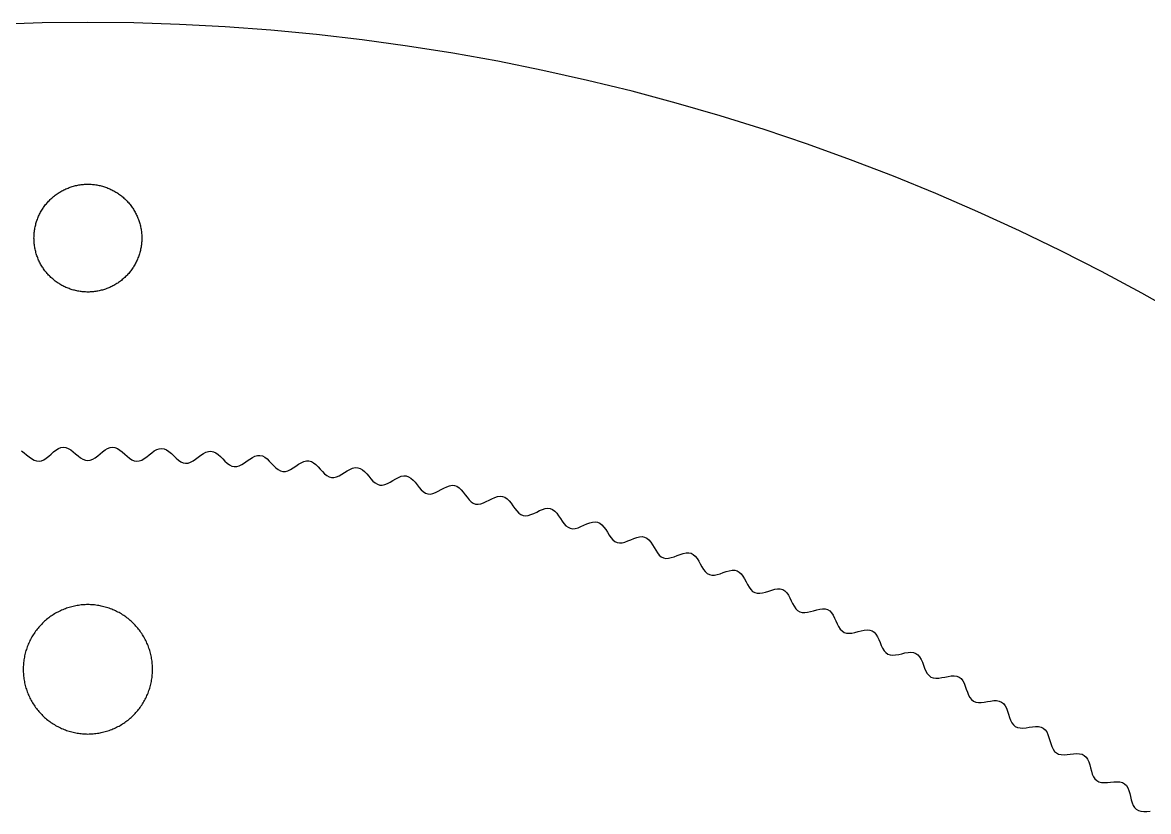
# Model space of a CAD drawing. Header units: metres. Extents: x -102 to 102, y -102 to 102.
# Drawn here: x -3 to 49.2, y 64.9 to 101.5 of the extents above; entities that cross this region are included whole.
import ezdxf

# ---------------------------------------------------------------- set-up
doc = ezdxf.new("R2010")
doc.units = ezdxf.units.M

msp = doc.modelspace()

# ---------------------------------------------------------------- linework, layer by layer
for p, q in [((-2.12564, 101.478), (-4.25037, 101.411)), ((0, 101.5), (-2.12564, 101.478)), ((2.12564, 101.478), (0, 101.5)), ((4.25037, 101.411), (2.12564, 101.478)), ((6.37323, 101.3), (4.25037, 101.411)), ((8.49329, 101.144), (6.37323, 101.3)), ((10.6096, 100.944), (8.49329, 101.144)), ((12.7213, 100.7), (10.6096, 100.944)), ((14.8274, 100.411), (12.7213, 100.7)), ((16.927, 100.079), (14.8274, 100.411)), ((19.0192, 99.7021), (16.927, 100.079)), ((21.103, 99.282), (19.0192, 99.7021)), ((23.1776, 98.8183), (21.103, 99.282)), ((25.242, 98.3112), (23.1776, 98.8183)), ((27.2953, 97.761), (25.242, 98.3112)), ((29.3367, 97.1679), (27.2953, 97.761)), ((31.3652, 96.5322), (29.3367, 97.1679)), ((33.38, 95.8542), (31.3652, 96.5322)), ((35.3801, 95.1341), (33.38, 95.8542)), ((37.3646, 94.3723), (35.3801, 95.1341)), ((39.3328, 93.5691), (37.3646, 94.3723)), ((-1.51149, 93.4913), (-1.46945, 93.5225)), ((-1.46945, 93.5225), (-1.42677, 93.5529)), ((-1.42677, 93.5529), (-1.38347, 93.5823)), ((-1.38347, 93.5823), (-1.33955, 93.6108)), ((-1.33955, 93.6108), (-1.29506, 93.6384)), ((-1.29506, 93.6384), (-1.25, 93.6651)), ((-1.25, 93.6651), (-1.20438, 93.6908)), ((-1.20438, 93.6908), (-1.15823, 93.7155)), ((-1.15823, 93.7155), (-1.11159, 93.7393)), ((-1.11159, 93.7393), (-1.06444, 93.7621)), ((-1.06444, 93.7621), (-1.01683, 93.7839)), ((-1.01683, 93.7839), (-0.968781, 93.8047)), ((-0.968781, 93.8047), (-0.920303, 93.8244)), ((-0.920303, 93.8244), (-0.871429, 93.8432)), ((-0.871429, 93.8432), (-0.822159, 93.8609)), ((-0.822159, 93.8609), (-0.772537, 93.8776)), ((-0.772537, 93.8776), (-0.722565, 93.8933)), ((-0.722565, 93.8933), (-0.672287, 93.9079)), ((-0.672287, 93.9079), (-0.621719, 93.9214)), ((-0.621719, 93.9214), (-0.570877, 93.9339)), ((-0.570877, 93.9339), (-0.519775, 93.9454)), ((-0.519775, 93.9454), (-0.468445, 93.9557)), ((-0.468445, 93.9557), (-0.416916, 93.965)), ((-0.416916, 93.965), (-0.365204, 93.9732)), ((-0.365204, 93.9732), (-0.313324, 93.9803)), ((-0.313324, 93.9803), (-0.261307, 93.9863)), ((-0.261307, 93.9863), (-0.209183, 93.9912)), ((-0.209183, 93.9912), (-0.156967, 93.9951)), ((-0.156967, 93.9951), (-0.104675, 93.9978)), ((-0.104675, 93.9978), (-0.052353, 93.9995)), ((-0.052353, 93.9995), (0, 94)), ((0, 94), (0.052353, 93.9995)), ((0.052353, 93.9995), (0.104675, 93.9978)), ((0.104675, 93.9978), (0.156967, 93.9951)), ((0.156967, 93.9951), (0.209183, 93.9912)), ((0.209183, 93.9912), (0.261307, 93.9863)), ((0.261307, 93.9863), (0.313324, 93.9803)), ((0.313324, 93.9803), (0.365204, 93.9732)), ((0.365204, 93.9732), (0.416916, 93.965)), ((0.416916, 93.965), (0.468445, 93.9557)), ((0.468445, 93.9557), (0.519775, 93.9454)), ((0.519775, 93.9454), (0.570877, 93.9339)), ((0.570877, 93.9339), (0.621719, 93.9214)), ((0.621719, 93.9214), (0.672287, 93.9079)), ((0.672287, 93.9079), (0.722565, 93.8933)), ((0.722565, 93.8933), (0.772537, 93.8776)), ((0.772537, 93.8776), (0.822159, 93.8609)), ((0.822159, 93.8609), (0.871429, 93.8432)), ((0.871429, 93.8432), (0.920303, 93.8244)), ((0.920303, 93.8244), (0.968781, 93.8047)), ((0.968781, 93.8047), (1.01683, 93.7839)), ((1.01683, 93.7839), (1.06444, 93.7621)), ((1.06444, 93.7621), (1.11159, 93.7393)), ((1.11159, 93.7393), (1.15823, 93.7155)), ((1.15823, 93.7155), (1.20438, 93.6908)), ((1.20438, 93.6908), (1.25, 93.6651)), ((1.25, 93.6651), (1.29506, 93.6384)), ((1.29506, 93.6384), (1.33955, 93.6108)), ((1.33955, 93.6108), (1.38347, 93.5823)), ((1.38347, 93.5823), (1.42677, 93.5529)), ((1.42677, 93.5529), (1.46945, 93.5225)), ((1.46945, 93.5225), (1.51149, 93.4913)), ((41.2838, 92.7249), (39.3328, 93.5691)), ((-2.02254, 92.9695), (-1.99132, 93.0115)), ((-1.99132, 93.0115), (-1.95923, 93.0529)), ((-1.95923, 93.0529), (-1.92627, 93.0936)), ((-1.92627, 93.0936), (-1.89249, 93.1335)), ((-1.89249, 93.1335), (-1.85785, 93.1728)), ((-1.85785, 93.1728), (-1.82242, 93.2114)), ((-1.82242, 93.2114), (-1.78618, 93.2491)), ((-1.78618, 93.2491), (-1.74915, 93.2862)), ((-1.74915, 93.2862), (-1.71136, 93.3224)), ((-1.71136, 93.3224), (-1.67282, 93.3578)), ((-1.67282, 93.3578), (-1.63354, 93.3925)), ((-1.63354, 93.3925), (-1.59355, 93.4263)), ((-1.59355, 93.4263), (-1.55286, 93.4592)), ((-1.55286, 93.4592), (-1.51149, 93.4913)), ((1.51149, 93.4913), (1.55286, 93.4592)), ((1.55286, 93.4592), (1.59355, 93.4263)), ((1.59355, 93.4263), (1.63354, 93.3925)), ((1.63354, 93.3925), (1.67282, 93.3578)), ((1.67282, 93.3578), (1.71136, 93.3224)), ((1.71136, 93.3224), (1.74915, 93.2862)), ((1.74915, 93.2862), (1.78618, 93.2491)), ((1.78618, 93.2491), (1.82242, 93.2114)), ((1.82242, 93.2114), (1.85785, 93.1728)), ((1.85785, 93.1728), (1.89249, 93.1335)), ((1.89249, 93.1335), (1.92627, 93.0936)), ((1.92627, 93.0936), (1.95923, 93.0529)), ((1.95923, 93.0529), (1.99132, 93.0115)), ((1.99132, 93.0115), (2.02254, 92.9695)), ((-2.32443, 92.4203), (-2.30466, 92.4688)), ((-2.30466, 92.4688), (-2.28386, 92.5168)), ((-2.28386, 92.5168), (-2.26205, 92.5644)), ((-2.26205, 92.5644), (-2.23927, 92.6116)), ((-2.23927, 92.6116), (-2.2155, 92.6582)), ((-2.2155, 92.6582), (-2.19077, 92.7044)), ((-2.19077, 92.7044), (-2.16505, 92.75)), ((-2.16505, 92.75), (-2.1384, 92.7951)), ((-2.1384, 92.7951), (-2.11081, 92.8396)), ((-2.11081, 92.8396), (-2.08229, 92.8835)), ((-2.08229, 92.8835), (-2.05287, 92.9268)), ((-2.05287, 92.9268), (-2.02254, 92.9695)), ((2.02254, 92.9695), (2.05287, 92.9268)), ((2.05287, 92.9268), (2.08229, 92.8835)), ((2.08229, 92.8835), (2.11081, 92.8396)), ((2.11081, 92.8396), (2.1384, 92.7951)), ((2.1384, 92.7951), (2.16505, 92.75)), ((2.16505, 92.75), (2.19077, 92.7044)), ((2.19077, 92.7044), (2.2155, 92.6582)), ((2.2155, 92.6582), (2.23927, 92.6116)), ((2.23927, 92.6116), (2.26205, 92.5644)), ((2.26205, 92.5644), (2.28386, 92.5168)), ((2.28386, 92.5168), (2.30466, 92.4688)), ((2.30466, 92.4688), (2.32443, 92.4203)), ((43.2166, 91.8399), (41.2838, 92.7249)), ((-2.46498, 91.9169), (-2.4557, 91.9684)), ((-2.4557, 91.9684), (-2.44536, 92.0198)), ((-2.44536, 92.0198), (-2.43394, 92.0709)), ((-2.43394, 92.0709), (-2.42145, 92.1217)), ((-2.42145, 92.1217), (-2.4079, 92.1723)), ((-2.4079, 92.1723), (-2.3933, 92.2226)), ((-2.3933, 92.2226), (-2.37764, 92.2725)), ((-2.37764, 92.2725), (-2.36093, 92.3222)), ((-2.36093, 92.3222), (-2.3432, 92.3714)), ((-2.3432, 92.3714), (-2.32443, 92.4203)), ((2.32443, 92.4203), (2.3432, 92.3714)), ((2.3432, 92.3714), (2.36093, 92.3222)), ((2.36093, 92.3222), (2.37764, 92.2725)), ((2.37764, 92.2725), (2.3933, 92.2226)), ((2.3933, 92.2226), (2.4079, 92.1723)), ((2.4079, 92.1723), (2.42145, 92.1217)), ((2.42145, 92.1217), (2.43394, 92.0709)), ((2.43394, 92.0709), (2.44536, 92.0198)), ((2.44536, 92.0198), (2.4557, 91.9684)), ((2.4557, 91.9684), (2.46498, 91.9169)), ((-2.5, 91.5), (-2.49945, 91.5524)), ((-2.49945, 91.4476), (-2.5, 91.5)), ((-2.49945, 91.5524), (-2.4978, 91.6047)), ((-2.4978, 91.3953), (-2.49945, 91.4476)), ((-2.4978, 91.6047), (-2.49506, 91.657)), ((-2.49506, 91.657), (-2.49123, 91.7092)), ((-2.49123, 91.7092), (-2.4863, 91.7613)), ((-2.4863, 91.7613), (-2.48029, 91.8133)), ((-2.48029, 91.8133), (-2.47318, 91.8652)), ((-2.47318, 91.8652), (-2.46498, 91.9169)), ((2.46498, 91.9169), (2.47318, 91.8652)), ((2.47318, 91.8652), (2.48029, 91.8133)), ((2.48029, 91.8133), (2.4863, 91.7613)), ((2.4863, 91.7613), (2.49123, 91.7092)), ((2.49123, 91.7092), (2.49506, 91.657)), ((2.49506, 91.657), (2.4978, 91.6047)), ((2.4978, 91.6047), (2.49945, 91.5524)), ((2.49945, 91.4476), (2.4978, 91.3953)), ((2.49945, 91.5524), (2.5, 91.5)), ((2.5, 91.5), (2.49945, 91.4476)), ((45.1305, 90.9147), (43.2166, 91.8399)), ((-2.49506, 91.343), (-2.4978, 91.3953)), ((-2.49123, 91.2908), (-2.49506, 91.343)), ((-2.4863, 91.2387), (-2.49123, 91.2908)), ((-2.48029, 91.1867), (-2.4863, 91.2387)), ((-2.47318, 91.1348), (-2.48029, 91.1867)), ((-2.46498, 91.0831), (-2.47318, 91.1348)), ((-2.4557, 91.0315), (-2.46498, 91.0831)), ((-2.44536, 90.9802), (-2.4557, 91.0315)), ((-2.43394, 90.9291), (-2.44536, 90.9802)), ((-2.42145, 90.8783), (-2.43394, 90.9291)), ((2.43394, 90.9291), (2.42145, 90.8783)), ((2.44536, 90.9802), (2.43394, 90.9291)), ((2.4557, 91.0315), (2.44536, 90.9802)), ((2.46498, 91.0831), (2.4557, 91.0315)), ((2.47318, 91.1348), (2.46498, 91.0831)), ((2.48029, 91.1867), (2.47318, 91.1348)), ((2.4863, 91.2387), (2.48029, 91.1867)), ((2.49123, 91.2908), (2.4863, 91.2387)), ((2.49506, 91.343), (2.49123, 91.2908)), ((2.4978, 91.3953), (2.49506, 91.343)), ((47.0245, 89.9497), (45.1305, 90.9147)), ((-2.4079, 90.8277), (-2.42145, 90.8783)), ((-2.3933, 90.7774), (-2.4079, 90.8277)), ((-2.37764, 90.7274), (-2.3933, 90.7774)), ((-2.36093, 90.6778), (-2.37764, 90.7274)), ((-2.3432, 90.6286), (-2.36093, 90.6778)), ((-2.32443, 90.5797), (-2.3432, 90.6286)), ((-2.30466, 90.5312), (-2.32443, 90.5797)), ((-2.28386, 90.4832), (-2.30466, 90.5312)), ((-2.26205, 90.4355), (-2.28386, 90.4832)), ((-2.23927, 90.3884), (-2.26205, 90.4355)), ((-2.2155, 90.3418), (-2.23927, 90.3884)), ((2.23927, 90.3884), (2.2155, 90.3418)), ((2.26205, 90.4355), (2.23927, 90.3884)), ((2.28386, 90.4832), (2.26205, 90.4355)), ((2.30466, 90.5312), (2.28386, 90.4832)), ((2.32443, 90.5797), (2.30466, 90.5312)), ((2.3432, 90.6286), (2.32443, 90.5797)), ((2.36093, 90.6778), (2.3432, 90.6286)), ((2.37764, 90.7274), (2.36093, 90.6778)), ((2.3933, 90.7774), (2.37764, 90.7274)), ((2.4079, 90.8277), (2.3933, 90.7774)), ((2.42145, 90.8783), (2.4079, 90.8277)), ((-2.19077, 90.2956), (-2.2155, 90.3418)), ((-2.16505, 90.25), (-2.19077, 90.2956)), ((-2.1384, 90.2049), (-2.16505, 90.25)), ((-2.11081, 90.1604), (-2.1384, 90.2049)), ((-2.08229, 90.1165), (-2.11081, 90.1604)), ((-2.05287, 90.0732), (-2.08229, 90.1165)), ((-2.02254, 90.0305), (-2.05287, 90.0732)), ((-1.99132, 89.9885), (-2.02254, 90.0305)), ((-1.95923, 89.9471), (-1.99132, 89.9885)), ((-1.92627, 89.9064), (-1.95923, 89.9471)), ((-1.89249, 89.8664), (-1.92627, 89.9064)), ((-1.85785, 89.8272), (-1.89249, 89.8664)), ((1.89249, 89.8664), (1.85785, 89.8272)), ((1.92627, 89.9064), (1.89249, 89.8664)), ((1.95923, 89.9471), (1.92627, 89.9064)), ((1.99132, 89.9885), (1.95923, 89.9471)), ((2.02254, 90.0305), (1.99132, 89.9885)), ((2.05287, 90.0732), (2.02254, 90.0305)), ((2.08229, 90.1165), (2.05287, 90.0732)), ((2.11081, 90.1604), (2.08229, 90.1165)), ((2.1384, 90.2049), (2.11081, 90.1604)), ((2.16505, 90.25), (2.1384, 90.2049)), ((2.19077, 90.2956), (2.16505, 90.25)), ((2.2155, 90.3418), (2.19077, 90.2956)), ((48.898, 88.9451), (47.0245, 89.9497)), ((-1.82242, 89.7886), (-1.85785, 89.8272)), ((-1.78618, 89.7508), (-1.82242, 89.7886)), ((-1.74915, 89.7138), (-1.78618, 89.7508)), ((-1.71136, 89.6776), (-1.74915, 89.7138)), ((-1.67282, 89.6421), (-1.71136, 89.6776)), ((-1.63354, 89.6075), (-1.67282, 89.6421)), ((-1.59355, 89.5737), (-1.63354, 89.6075)), ((-1.55286, 89.5408), (-1.59355, 89.5737)), ((-1.51149, 89.5087), (-1.55286, 89.5408)), ((-1.46945, 89.4774), (-1.51149, 89.5087)), ((-1.42677, 89.4471), (-1.46945, 89.4774)), ((-1.38347, 89.4177), (-1.42677, 89.4471)), ((-1.33955, 89.3892), (-1.38347, 89.4177)), ((-1.29506, 89.3616), (-1.33955, 89.3892)), ((-1.25, 89.3349), (-1.29506, 89.3616)), ((-1.20438, 89.3092), (-1.25, 89.3349)), ((1.25, 89.3349), (1.20438, 89.3092)), ((1.29506, 89.3616), (1.25, 89.3349)), ((1.33955, 89.3892), (1.29506, 89.3616)), ((1.38347, 89.4177), (1.33955, 89.3892)), ((1.42677, 89.4471), (1.38347, 89.4177)), ((1.46945, 89.4774), (1.42677, 89.4471)), ((1.51149, 89.5087), (1.46945, 89.4774)), ((1.55286, 89.5408), (1.51149, 89.5087)), ((1.59355, 89.5737), (1.55286, 89.5408)), ((1.63354, 89.6075), (1.59355, 89.5737)), ((1.67282, 89.6421), (1.63354, 89.6075)), ((1.71136, 89.6776), (1.67282, 89.6421)), ((1.74915, 89.7138), (1.71136, 89.6776)), ((1.78618, 89.7508), (1.74915, 89.7138)), ((1.82242, 89.7886), (1.78618, 89.7508)), ((1.85785, 89.8272), (1.82242, 89.7886)), ((-1.15823, 89.2845), (-1.20438, 89.3092)), ((-1.11159, 89.2607), (-1.15823, 89.2845)), ((-1.06444, 89.2379), (-1.11159, 89.2607)), ((-1.01683, 89.2161), (-1.06444, 89.2379)), ((-0.968781, 89.1953), (-1.01683, 89.2161)), ((-0.920303, 89.1756), (-0.968781, 89.1953)), ((-0.871429, 89.1568), (-0.920303, 89.1756)), ((-0.822159, 89.1391), (-0.871429, 89.1568)), ((-0.772537, 89.1223), (-0.822159, 89.1391)), ((-0.722565, 89.1067), (-0.772537, 89.1223)), ((-0.672287, 89.0921), (-0.722565, 89.1067)), ((-0.621719, 89.0785), (-0.672287, 89.0921)), ((-0.570877, 89.066), (-0.621719, 89.0785)), ((-0.519775, 89.0546), (-0.570877, 89.066)), ((-0.468445, 89.0443), (-0.519775, 89.0546)), ((-0.416916, 89.035), (-0.468445, 89.0443)), ((-0.365204, 89.0268), (-0.416916, 89.035)), ((-0.313324, 89.0197), (-0.365204, 89.0268)), ((-0.261307, 89.0137), (-0.313324, 89.0197)), ((-0.209183, 89.0088), (-0.261307, 89.0137)), ((-0.156967, 89.0049), (-0.209183, 89.0088)), ((-0.104675, 89.0022), (-0.156967, 89.0049)), ((-0.052353, 89.0005), (-0.104675, 89.0022)), ((0, 89), (-0.052353, 89.0005)), ((0.052353, 89.0005), (0, 89)), ((0.104675, 89.0022), (0.052353, 89.0005)), ((0.156967, 89.0049), (0.104675, 89.0022)), ((0.209183, 89.0088), (0.156967, 89.0049)), ((0.261307, 89.0137), (0.209183, 89.0088)), ((0.313324, 89.0197), (0.261307, 89.0137)), ((0.365204, 89.0268), (0.313324, 89.0197)), ((0.416916, 89.035), (0.365204, 89.0268)), ((0.468445, 89.0443), (0.416916, 89.035)), ((0.519775, 89.0546), (0.468445, 89.0443)), ((0.570877, 89.066), (0.519775, 89.0546)), ((0.621719, 89.0785), (0.570877, 89.066)), ((0.672287, 89.0921), (0.621719, 89.0785)), ((0.722565, 89.1067), (0.672287, 89.0921)), ((0.772537, 89.1223), (0.722565, 89.1067)), ((0.822159, 89.1391), (0.772537, 89.1223)), ((0.871429, 89.1568), (0.822159, 89.1391)), ((0.920303, 89.1756), (0.871429, 89.1568)), ((0.968781, 89.1953), (0.920303, 89.1756)), ((1.01683, 89.2161), (0.968781, 89.1953)), ((1.06444, 89.2379), (1.01683, 89.2161)), ((1.11159, 89.2607), (1.06444, 89.2379)), ((1.15823, 89.2845), (1.11159, 89.2607)), ((1.20438, 89.3092), (1.15823, 89.2845)), ((50.75, 87.9016), (48.898, 88.9451)), ((-3.07872, 81.6271), (-2.96156, 81.5436)), ((-2.96156, 81.5436), (-2.8443, 81.4503)), ((-1.7068, 81.4821), (-1.59492, 81.5817)), ((-1.59492, 81.5817), (-1.48262, 81.6717)), ((-1.48262, 81.6717), (-1.36975, 81.7434)), ((-1.36975, 81.7434), (-1.2563, 81.7899)), ((-1.2563, 81.7899), (-1.1423, 81.807)), ((-1.1423, 81.807), (-1.02789, 81.7931)), ((-1.02789, 81.7931), (-0.913177, 81.7497)), ((-0.913177, 81.7497), (-0.798355, 81.6812)), ((-0.798355, 81.6812), (-0.683578, 81.5945)), ((-0.683578, 81.5945), (-0.56897, 81.498)), ((-0.56897, 81.498), (-0.454636, 81.4014)), ((0.454636, 81.4014), (0.56897, 81.498)), ((0.56897, 81.498), (0.683578, 81.5945)), ((0.683578, 81.5945), (0.798355, 81.6812)), ((0.798355, 81.6812), (0.913177, 81.7497)), ((0.913177, 81.7497), (1.02789, 81.7931)), ((1.02789, 81.7931), (1.1423, 81.807)), ((1.1423, 81.807), (1.2563, 81.7899)), ((1.2563, 81.7899), (1.36975, 81.7434)), ((1.36975, 81.7434), (1.48262, 81.6717)), ((1.48262, 81.6717), (1.59492, 81.5817)), ((1.59492, 81.5817), (1.7068, 81.4821)), ((2.8443, 81.4503), (2.96156, 81.5436)), ((2.96156, 81.5436), (3.07872, 81.6271)), ((3.07872, 81.6271), (3.19542, 81.6924)), ((3.19542, 81.6924), (3.31128, 81.7325)), ((3.31128, 81.7325), (3.42606, 81.7432)), ((3.42606, 81.7432), (3.53952, 81.723)), ((3.53952, 81.723), (3.65161, 81.6732)), ((3.65161, 81.6732), (3.76244, 81.5984)), ((3.76244, 81.5984), (3.87221, 81.5054)), ((3.87221, 81.5054), (3.98125, 81.4027)), ((5.23723, 81.4291), (5.35669, 81.5093)), ((5.35669, 81.5093), (5.47516, 81.5713)), ((5.47516, 81.5713), (5.5921, 81.6082)), ((5.5921, 81.6082), (5.70712, 81.6157)), ((5.70712, 81.6157), (5.81998, 81.5923)), ((5.81998, 81.5923), (5.93065, 81.5394)), ((5.93065, 81.5394), (6.03934, 81.4616)), ((-2.8443, 81.4503), (-2.72731, 81.3569)), ((-2.72731, 81.3569), (-2.6109, 81.2729)), ((-2.6109, 81.2729), (-2.49527, 81.2068)), ((-2.49527, 81.2068), (-2.38057, 81.1655)), ((-2.38057, 81.1655), (-2.26682, 81.1533)), ((-2.26682, 81.1533), (-2.1539, 81.1718)), ((-2.1539, 81.1718), (-2.04169, 81.2195)), ((-2.04169, 81.2195), (-1.92993, 81.2919)), ((-1.92993, 81.2919), (-1.81839, 81.3823)), ((-1.81839, 81.3823), (-1.7068, 81.4821)), ((-0.454636, 81.4014), (-0.340607, 81.3141)), ((-0.340607, 81.3141), (-0.226868, 81.2448)), ((-0.226868, 81.2448), (-0.113373, 81.2003)), ((-0.113373, 81.2003), (0, 81.185)), ((0, 81.185), (0.113373, 81.2003)), ((0.113373, 81.2003), (0.226868, 81.2448)), ((0.226868, 81.2448), (0.340607, 81.3141)), ((0.340607, 81.3141), (0.454636, 81.4014)), ((1.7068, 81.4821), (1.81839, 81.3823)), ((1.81839, 81.3823), (1.92993, 81.2919)), ((1.92993, 81.2919), (2.04169, 81.2195)), ((2.04169, 81.2195), (2.1539, 81.1718)), ((2.1539, 81.1718), (2.26682, 81.1533)), ((2.26682, 81.1533), (2.38057, 81.1655)), ((2.38057, 81.1655), (2.49527, 81.2068)), ((2.49527, 81.2068), (2.6109, 81.2729)), ((2.6109, 81.2729), (2.72731, 81.3569)), ((2.72731, 81.3569), (2.8443, 81.4503)), ((3.98125, 81.4027), (4.09001, 81.2998)), ((4.09001, 81.2998), (4.19899, 81.2063)), ((4.19899, 81.2063), (4.30867, 81.1308)), ((4.30867, 81.1308), (4.41951, 81.08)), ((4.41951, 81.08), (4.53186, 81.0584)), ((4.53186, 81.0584), (4.64592, 81.0674)), ((4.64592, 81.0674), (4.76173, 81.1055)), ((4.76173, 81.1055), (4.87915, 81.1683)), ((4.87915, 81.1683), (4.99786, 81.2491)), ((4.99786, 81.2491), (5.11742, 81.3392)), ((5.11742, 81.3392), (5.23723, 81.4291)), ((6.03934, 81.4616), (6.14645, 81.3655)), ((6.14645, 81.3655), (6.25259, 81.2598)), ((6.25259, 81.2598), (6.35844, 81.1539)), ((6.35844, 81.1539), (6.46477, 81.0574)), ((6.46477, 81.0574), (6.5723, 80.9789)), ((6.5723, 80.9789), (6.68169, 80.925)), ((7.02448, 80.9409), (7.1436, 81.0004)), ((7.1436, 81.0004), (7.26453, 81.0779)), ((7.26453, 81.0779), (7.38655, 81.1646)), ((7.38655, 81.1646), (7.50882, 81.2511)), ((7.50882, 81.2511), (7.63046, 81.328)), ((7.63046, 81.328), (7.75063, 81.3866)), ((7.75063, 81.3866), (7.86856, 81.4202)), ((7.86856, 81.4202), (7.98373, 81.4245)), ((7.98373, 81.4245), (8.09589, 81.3979)), ((8.09589, 81.3979), (8.20505, 81.3421)), ((8.20505, 81.3421), (8.31152, 81.2612)), ((8.31152, 81.2612), (8.41592, 81.1622)), ((8.41592, 81.1622), (8.51906, 81.0535)), ((8.51906, 81.0535), (8.62192, 80.9448)), ((9.64992, 80.9267), (9.77457, 81.0098)), ((9.77457, 81.0098), (9.8983, 81.0832)), ((9.8983, 81.0832), (10.0201, 81.1385)), ((10.0201, 81.1385), (10.1389, 81.1688)), ((10.1389, 81.1688), (10.2541, 81.1699)), ((10.2541, 81.1699), (10.3655, 81.1402)), ((10.3655, 81.1402), (10.4731, 81.0812)), ((10.4731, 81.0812), (10.5772, 80.9974)), ((10.5772, 80.9974), (10.6788, 80.8955)), ((6.68169, 80.925), (6.79338, 80.9003)), ((6.79338, 80.9003), (6.90764, 80.9061)), ((6.90764, 80.9061), (7.02448, 80.9409)), ((8.62192, 80.9448), (8.72551, 80.8453)), ((8.72551, 80.8453), (8.83081, 80.7638)), ((8.83081, 80.7638), (8.93864, 80.7069)), ((8.93864, 80.7069), (9.04959, 80.679)), ((9.04959, 80.679), (9.16397, 80.6816)), ((9.16397, 80.6816), (9.28174, 80.7132)), ((9.28174, 80.7132), (9.40248, 80.7694)), ((9.40248, 80.7694), (9.52553, 80.8434)), ((9.52553, 80.8434), (9.64992, 80.9267)), ((10.6788, 80.8955), (10.7789, 80.7841)), ((10.7789, 80.7841), (10.8787, 80.6725)), ((10.8787, 80.6725), (10.9794, 80.5702)), ((10.9794, 80.5702), (11.0824, 80.4857)), ((11.0824, 80.4857), (11.1886, 80.4259)), ((11.5318, 80.4226), (11.654, 80.4754)), ((11.654, 80.4754), (11.7791, 80.5459)), ((11.7791, 80.5459), (11.9058, 80.6257)), ((11.9058, 80.6257), (12.0327, 80.7053)), ((12.0327, 80.7053), (12.1584, 80.7752)), ((12.1584, 80.7752), (12.2817, 80.8271)), ((12.2817, 80.8271), (12.4013, 80.854)), ((12.4013, 80.854), (12.5165, 80.8519)), ((12.5165, 80.8519), (12.627, 80.8191)), ((12.627, 80.8191), (12.7329, 80.7572)), ((12.7329, 80.7572), (12.8347, 80.6705)), ((12.8347, 80.6705), (12.9334, 80.5658)), ((12.9334, 80.5658), (13.0303, 80.4516)), ((13.0303, 80.4516), (13.1269, 80.3373)), ((14.4091, 80.4042), (14.5337, 80.4526)), ((14.5337, 80.4526), (14.654, 80.4763)), ((14.654, 80.4763), (14.7692, 80.4709)), ((14.7692, 80.4709), (14.8787, 80.435)), ((11.1886, 80.4259), (11.2988, 80.3949)), ((11.2988, 80.3949), (11.4132, 80.3943)), ((11.4132, 80.3943), (11.5318, 80.4226)), ((13.1269, 80.3373), (13.2248, 80.2322)), ((13.2248, 80.2322), (13.3254, 80.1449)), ((13.3254, 80.1449), (13.4299, 80.0821)), ((13.4299, 80.0821), (13.5391, 80.0481)), ((13.5391, 80.0481), (13.6535, 80.0443)), ((13.6535, 80.0443), (13.7728, 80.0692)), ((13.7728, 80.0692), (13.8965, 80.1186)), ((13.8965, 80.1186), (14.0235, 80.1856)), ((14.0235, 80.1856), (14.1523, 80.2618)), ((14.1523, 80.2618), (14.2814, 80.3378)), ((14.2814, 80.3378), (14.4091, 80.4042)), ((14.8787, 80.435), (14.9828, 80.3702)), ((14.9828, 80.3702), (15.0821, 80.2807)), ((15.0821, 80.2807), (15.1779, 80.1733)), ((15.1779, 80.1733), (15.2716, 80.0564)), ((15.2716, 80.0564), (15.365, 79.9394)), ((15.365, 79.9394), (15.4599, 79.8317)), ((16.519, 79.9077), (16.6485, 79.9706)), ((16.6485, 79.9706), (16.7744, 80.0154)), ((16.7744, 80.0154), (16.8953, 80.0357)), ((16.8953, 80.0357), (17.0103, 80.0271)), ((17.0103, 80.0271), (17.1188, 79.9882)), ((17.1188, 79.9882), (17.221, 79.9205)), ((17.221, 79.9205), (17.3178, 79.8283)), ((15.4599, 79.8317), (15.558, 79.7416)), ((15.558, 79.7416), (15.6607, 79.6759)), ((15.6607, 79.6759), (15.7689, 79.6388)), ((15.7689, 79.6388), (15.8831, 79.6319)), ((15.8831, 79.6319), (16.0031, 79.6535)), ((16.0031, 79.6535), (16.1281, 79.6994)), ((16.1281, 79.6994), (16.2569, 79.7628)), ((16.2569, 79.7628), (16.3878, 79.8354)), ((16.3878, 79.8354), (16.519, 79.9077)), ((17.3178, 79.8283), (17.4105, 79.7182)), ((17.4105, 79.7182), (17.5009, 79.5988)), ((17.5009, 79.5988), (17.591, 79.4792)), ((17.591, 79.4792), (17.6829, 79.3689)), ((18.6106, 79.3467), (18.7437, 79.4153)), ((18.7437, 79.4153), (18.8749, 79.4745)), ((18.8749, 79.4745), (19.002, 79.5159)), ((19.002, 79.5159), (19.1235, 79.5328)), ((19.1235, 79.5328), (19.2381, 79.521)), ((19.2381, 79.521), (19.3455, 79.4791)), ((19.3455, 79.4791), (19.4458, 79.4085)), ((19.4458, 79.4085), (19.54, 79.3136)), ((17.6829, 79.3689), (17.7784, 79.2761)), ((17.7784, 79.2761), (17.8792, 79.2076)), ((17.8792, 79.2076), (17.9864, 79.1675)), ((17.9864, 79.1675), (18.1004, 79.1573)), ((18.1004, 79.1573), (18.2209, 79.1756)), ((18.2209, 79.1756), (18.3472, 79.218)), ((18.3472, 79.218), (18.4777, 79.2778)), ((18.4777, 79.2778), (18.6106, 79.3467)), ((19.54, 79.3136), (19.6296, 79.201)), ((19.6296, 79.201), (19.7166, 79.0791)), ((19.7166, 79.0791), (19.8033, 78.9571)), ((19.8033, 78.9571), (19.8921, 78.8442)), ((20.9538, 78.861), (21.0866, 78.9165)), ((21.0866, 78.9165), (21.2148, 78.9543)), ((21.2148, 78.9543), (21.3367, 78.9678)), ((21.3367, 78.9678), (21.451, 78.9528)), ((21.451, 78.9528), (21.5572, 78.9079)), ((21.5572, 78.9079), (21.6555, 78.8346)), ((19.8921, 78.8442), (19.985, 78.7488)), ((19.985, 78.7488), (20.0839, 78.6775)), ((20.0839, 78.6775), (20.1899, 78.6344)), ((20.1899, 78.6344), (20.3035, 78.6211)), ((20.3035, 78.6211), (20.4245, 78.636)), ((20.4245, 78.636), (20.5519, 78.6748)), ((20.5519, 78.6748), (20.6841, 78.7309)), ((20.6841, 78.7309), (20.8188, 78.7961)), ((20.8188, 78.7961), (20.9538, 78.861)), ((21.6555, 78.8346), (21.747, 78.7371)), ((21.747, 78.7371), (21.8334, 78.6221)), ((21.8334, 78.6221), (21.917, 78.4977)), ((21.917, 78.4977), (22.0002, 78.3734)), ((22.0002, 78.3734), (22.0858, 78.258)), ((22.0858, 78.258), (22.176, 78.1601)), ((22.176, 78.1601), (22.2729, 78.086)), ((22.2729, 78.086), (22.3776, 78.04)), ((22.3776, 78.04), (22.4908, 78.0235)), ((22.4908, 78.0235), (22.6122, 78.035)), ((22.6122, 78.035), (22.7406, 78.0703)), ((22.7406, 78.0703), (22.8743, 78.1227)), ((22.8743, 78.1227), (23.0108, 78.1841)), ((23.0108, 78.1841), (23.1476, 78.2452)), ((23.1476, 78.2452), (23.2818, 78.297)), ((23.2818, 78.297), (23.4111, 78.3312)), ((23.4111, 78.3312), (23.5333, 78.3413)), ((23.5333, 78.3413), (23.6471, 78.3231)), ((23.6471, 78.3231), (23.752, 78.2752)), ((23.752, 78.2752), (23.8482, 78.1992)), ((23.8482, 78.1992), (23.937, 78.0992)), ((23.937, 78.0992), (24.0201, 77.9818)), ((24.0201, 77.9818), (24.1002, 77.8552)), ((24.1002, 77.8552), (24.18, 77.7285)), ((24.18, 77.7285), (24.2623, 77.6109)), ((24.2623, 77.6109), (24.3497, 77.5104)), ((24.3497, 77.5104), (24.4445, 77.4337)), ((24.4445, 77.4337), (24.5479, 77.3848)), ((24.5479, 77.3848), (24.6606, 77.3651)), ((24.6606, 77.3651), (24.7822, 77.3732)), ((24.7822, 77.3732), (24.9116, 77.4049)), ((24.9116, 77.4049), (25.0467, 77.4536)), ((25.0467, 77.4536), (25.1849, 77.5111)), ((25.1849, 77.5111), (25.3233, 77.5684)), ((25.3233, 77.5684), (25.4589, 77.6164)), ((25.4589, 77.6164), (25.5891, 77.647)), ((25.5891, 77.647), (25.7115, 77.6536)), ((25.7115, 77.6536), (25.8248, 77.6323)), ((25.8248, 77.6323), (25.9283, 77.5815)), ((25.9283, 77.5815), (26.0224, 77.5028)), ((26.0224, 77.5028), (26.1083, 77.4004)), ((26.1083, 77.4004), (26.1881, 77.2807)), ((26.1881, 77.2807), (26.2646, 77.1519)), ((26.2646, 77.1519), (26.3409, 77.0231)), ((26.3409, 77.0231), (26.4198, 76.9032)), ((26.4198, 76.9032), (26.5045, 76.8003)), ((26.5045, 76.8003), (26.597, 76.721)), ((27.3393, 76.7777), (27.4792, 76.8311)), ((27.4792, 76.8311), (27.6162, 76.8753)), ((27.6162, 76.8753), (27.7471, 76.9022)), ((27.7471, 76.9022), (27.8698, 76.9054)), ((27.8698, 76.9054), (27.9824, 76.881)), ((27.9824, 76.881), (28.0844, 76.8273)), ((28.0844, 76.8273), (28.1762, 76.746)), ((26.597, 76.721), (26.699, 76.6692)), ((26.699, 76.6692), (26.8111, 76.6464)), ((26.8111, 76.6464), (26.933, 76.6511)), ((26.933, 76.6511), (27.0632, 76.6791)), ((27.0632, 76.6791), (27.1995, 76.724)), ((27.1995, 76.724), (27.3393, 76.7777)), ((28.1762, 76.746), (28.2592, 76.6412)), ((28.2592, 76.6412), (28.3357, 76.5193)), ((28.3357, 76.5193), (28.4086, 76.3885)), ((28.4086, 76.3885), (28.4812, 76.2576)), ((28.4812, 76.2576), (28.5568, 76.1355)), ((28.5568, 76.1355), (28.6385, 76.0303)), ((28.6385, 76.0303), (28.7288, 75.9484)), ((28.7288, 75.9484), (28.8293, 75.8938)), ((28.8293, 75.8938), (28.9408, 75.8679)), ((28.9408, 75.8679), (29.0627, 75.8692)), ((29.0627, 75.8692), (29.1936, 75.8936)), ((29.1936, 75.8936), (29.3312, 75.9347)), ((29.3312, 75.9347), (29.4724, 75.9844)), ((29.4724, 75.9844), (29.6138, 76.0339)), ((29.6138, 76.0339), (29.7519, 76.0742)), ((29.7519, 76.0742), (29.8836, 76.0975)), ((29.8836, 76.0975), (30.0062, 76.0973)), ((30.0062, 76.0973), (30.1181, 76.0697)), ((30.1181, 76.0697), (30.2186, 76.0132)), ((30.2186, 76.0132), (30.3081, 75.9294)), ((30.3081, 75.9294), (30.3882, 75.8223)), ((30.3882, 75.8223), (30.4612, 75.6983)), ((30.4612, 75.6983), (30.5304, 75.5655)), ((30.5304, 75.5655), (30.5993, 75.4326)), ((30.5993, 75.4326), (30.6715, 75.3085)), ((30.6715, 75.3085), (30.7502, 75.201)), ((31.8644, 75.2138), (31.9967, 75.2334)), ((31.9967, 75.2334), (32.1193, 75.2298)), ((32.1193, 75.2298), (32.2303, 75.1991)), ((30.7502, 75.201), (30.8382, 75.1167)), ((30.8382, 75.1167), (30.9372, 75.0593)), ((30.9372, 75.0593), (31.0479, 75.0302)), ((31.0479, 75.0302), (31.1698, 75.0281)), ((31.1698, 75.0281), (31.3013, 75.0489)), ((31.3013, 75.0489), (31.44, 75.0861)), ((31.44, 75.0861), (31.5825, 75.1318)), ((31.5825, 75.1318), (31.7252, 75.1774)), ((31.7252, 75.1774), (31.8644, 75.2138)), ((32.2303, 75.1991), (32.3292, 75.1398)), ((32.3292, 75.1398), (32.4164, 75.0535)), ((32.4164, 75.0535), (32.4934, 74.9443)), ((32.4934, 74.9443), (32.563, 74.8183)), ((32.563, 74.8183), (32.6284, 74.6835)), ((-1.33389, 74.1871), (-1.38988, 74.1586)), ((-1.27733, 74.2145), (-1.33389, 74.1871)), ((-1.2202, 74.2406), (-1.27733, 74.2145)), ((-1.16254, 74.2656), (-1.2202, 74.2406)), ((-1.10437, 74.2893), (-1.16254, 74.2656)), ((-1.04572, 74.3118), (-1.10437, 74.2893)), ((-0.986588, 74.3331), (-1.04572, 74.3118)), ((-0.927048, 74.3532), (-0.986588, 74.3331)), ((-0.867081, 74.3719), (-0.927048, 74.3532)), ((-0.806747, 74.3895), (-0.867081, 74.3719)), ((-0.746063, 74.4057), (-0.806747, 74.3895)), ((-0.685043, 74.4207), (-0.746063, 74.4057)), ((-0.623734, 74.4344), (-0.685043, 74.4207)), ((-0.562134, 74.4469), (-0.623734, 74.4344)), ((-0.500305, 74.458), (-0.562134, 74.4469)), ((-0.438248, 74.4678), (-0.500305, 74.458)), ((-0.375992, 74.4763), (-0.438248, 74.4678)), ((-0.313583, 74.4836), (-0.375992, 74.4763)), ((-0.251022, 74.4895), (-0.313583, 74.4836)), ((-0.18837, 74.4941), (-0.251022, 74.4895)), ((-0.125626, 74.4974), (-0.18837, 74.4941)), ((-0.06282, 74.4993), (-0.125626, 74.4974)), ((0, 74.5), (-0.06282, 74.4993)), ((0.06282, 74.4993), (0, 74.5)), ((0.125626, 74.4974), (0.06282, 74.4993)), ((0.18837, 74.4941), (0.125626, 74.4974)), ((0.251022, 74.4895), (0.18837, 74.4941)), ((0.313583, 74.4836), (0.251022, 74.4895)), ((0.375992, 74.4763), (0.313583, 74.4836)), ((0.438248, 74.4678), (0.375992, 74.4763)), ((0.500305, 74.458), (0.438248, 74.4678)), ((0.562134, 74.4469), (0.500305, 74.458)), ((0.623734, 74.4344), (0.562134, 74.4469)), ((0.685043, 74.4207), (0.623734, 74.4344)), ((0.746063, 74.4057), (0.685043, 74.4207)), ((0.806747, 74.3895), (0.746063, 74.4057)), ((0.867081, 74.3719), (0.806747, 74.3895)), ((0.927048, 74.3532), (0.867081, 74.3719)), ((0.986588, 74.3331), (0.927048, 74.3532)), ((1.04572, 74.3118), (0.986588, 74.3331)), ((1.10437, 74.2893), (1.04572, 74.3118)), ((1.16254, 74.2656), (1.10437, 74.2893)), ((1.2202, 74.2406), (1.16254, 74.2656)), ((1.27733, 74.2145), (1.2202, 74.2406)), ((1.33389, 74.1871), (1.27733, 74.2145)), ((1.38988, 74.1586), (1.33389, 74.1871)), ((32.6284, 74.6835), (32.6936, 74.5488)), ((32.6936, 74.5488), (32.7623, 74.4227)), ((32.7623, 74.4227), (32.838, 74.3131)), ((32.838, 74.3131), (32.9236, 74.2263)), ((32.9236, 74.2263), (33.0209, 74.1662)), ((33.3846, 74.1456), (33.5242, 74.1789)), ((33.5242, 74.1789), (33.668, 74.2207)), ((33.668, 74.2207), (33.8119, 74.2622)), ((33.8119, 74.2622), (33.9521, 74.2948)), ((33.9521, 74.2948), (34.0849, 74.3107)), ((34.0849, 74.3107), (34.2073, 74.3036)), ((34.2073, 74.3036), (34.3175, 74.2698)), ((34.3175, 74.2698), (34.4146, 74.2078)), ((34.4146, 74.2078), (34.4993, 74.1191)), ((-2.05363, 73.6869), (-2.09898, 73.6434)), ((-2.00739, 73.7294), (-2.05363, 73.6869)), ((-1.96025, 73.771), (-2.00739, 73.7294)), ((-1.91226, 73.8115), (-1.96025, 73.771)), ((-1.86343, 73.8511), (-1.91226, 73.8115)), ((-1.8138, 73.8896), (-1.86343, 73.8511)), ((-1.76335, 73.927), (-1.8138, 73.8896)), ((-1.71213, 73.9634), (-1.76335, 73.927)), ((-1.66017, 73.9987), (-1.71213, 73.9634)), ((-1.60747, 74.033), (-1.66017, 73.9987)), ((-1.55408, 74.0661), (-1.60747, 74.033)), ((-1.5, 74.0981), (-1.55408, 74.0661)), ((-1.44525, 74.1289), (-1.5, 74.0981)), ((-1.38988, 74.1586), (-1.44525, 74.1289)), ((1.44525, 74.1289), (1.38988, 74.1586)), ((1.5, 74.0981), (1.44525, 74.1289)), ((1.55408, 74.0661), (1.5, 74.0981)), ((1.60747, 74.033), (1.55408, 74.0661)), ((1.66017, 73.9987), (1.60747, 74.033)), ((1.71213, 73.9634), (1.66017, 73.9987)), ((1.76335, 73.927), (1.71213, 73.9634)), ((1.8138, 73.8896), (1.76335, 73.927)), ((1.86343, 73.8511), (1.8138, 73.8896)), ((1.91226, 73.8115), (1.86343, 73.8511)), ((1.96025, 73.771), (1.91226, 73.8115)), ((2.00739, 73.7294), (1.96025, 73.771)), ((2.05363, 73.6869), (2.00739, 73.7294)), ((2.09898, 73.6434), (2.05363, 73.6869)), ((33.0209, 74.1662), (33.1307, 74.1341)), ((33.1307, 74.1341), (33.2525, 74.1286)), ((33.2525, 74.1286), (33.3846, 74.1456)), ((34.4993, 74.1191), (34.5733, 74.0078)), ((34.5733, 74.0078), (34.6393, 73.8799)), ((34.6393, 73.8799), (34.701, 73.7434)), ((34.701, 73.7434), (34.7624, 73.6069)), ((-2.49875, 73.1602), (-2.53297, 73.1075)), ((-2.46344, 73.2121), (-2.49875, 73.1602)), ((-2.42705, 73.2634), (-2.46344, 73.2121)), ((-2.38959, 73.3138), (-2.42705, 73.2634)), ((-2.35107, 73.3634), (-2.38959, 73.3138)), ((-2.31154, 73.4123), (-2.35107, 73.3634)), ((-2.27098, 73.4603), (-2.31154, 73.4123)), ((-2.22943, 73.5074), (-2.27098, 73.4603)), ((-2.1869, 73.5536), (-2.22943, 73.5074)), ((-2.14342, 73.599), (-2.1869, 73.5536)), ((-2.09898, 73.6434), (-2.14342, 73.599)), ((2.14342, 73.599), (2.09898, 73.6434)), ((2.1869, 73.5536), (2.14342, 73.599)), ((2.22943, 73.5074), (2.1869, 73.5536)), ((2.27098, 73.4603), (2.22943, 73.5074)), ((2.31154, 73.4123), (2.27098, 73.4603)), ((2.35107, 73.3634), (2.31154, 73.4123)), ((2.38959, 73.3138), (2.35107, 73.3634)), ((2.42705, 73.2634), (2.38959, 73.3138)), ((2.46344, 73.2121), (2.42705, 73.2634)), ((2.49875, 73.1602), (2.46344, 73.2121)), ((2.53297, 73.1075), (2.49875, 73.1602)), ((34.7624, 73.6069), (34.8275, 73.4789)), ((34.8275, 73.4789), (34.9001, 73.3673)), ((34.9001, 73.3673), (34.9833, 73.2781)), ((34.9833, 73.2781), (35.0789, 73.2153)), ((35.0789, 73.2153), (35.1877, 73.1801)), ((35.1877, 73.1801), (35.3093, 73.1712)), ((35.3093, 73.1712), (35.4418, 73.1846)), ((35.4418, 73.1846), (35.5824, 73.214)), ((35.5824, 73.214), (35.7272, 73.2517)), ((35.7272, 73.2517), (35.8723, 73.2892)), ((35.8723, 73.2892), (36.0133, 73.3178)), ((36.0133, 73.3178), (36.1464, 73.33)), ((36.1464, 73.33), (36.2686, 73.3195)), ((36.2686, 73.3195), (36.3778, 73.2827)), ((36.3778, 73.2827), (36.4732, 73.218)), ((36.4732, 73.218), (36.5554, 73.127)), ((36.5554, 73.127), (36.6263, 73.0136)), ((-2.78932, 72.6044), (-2.81184, 72.5457)), ((-2.76558, 72.6625), (-2.78932, 72.6044)), ((-2.74063, 72.7202), (-2.76558, 72.6625)), ((-2.71448, 72.7773), (-2.74063, 72.7202)), ((-2.68713, 72.8339), (-2.71448, 72.7773)), ((-2.6586, 72.8899), (-2.68713, 72.8339)), ((-2.62891, 72.9453), (-2.6586, 72.8899)), ((-2.59807, 73), (-2.62891, 72.9453)), ((-2.56609, 73.0541), (-2.59807, 73)), ((-2.53297, 73.1075), (-2.56609, 73.0541)), ((2.56609, 73.0541), (2.53297, 73.1075)), ((2.59807, 73), (2.56609, 73.0541)), ((2.62891, 72.9453), (2.59807, 73)), ((2.6586, 72.8899), (2.62891, 72.9453)), ((2.68713, 72.8339), (2.6586, 72.8899)), ((2.71448, 72.7773), (2.68713, 72.8339)), ((2.74063, 72.7202), (2.71448, 72.7773)), ((2.76558, 72.6625), (2.74063, 72.7202)), ((2.78932, 72.6044), (2.76558, 72.6625)), ((2.81184, 72.5457), (2.78932, 72.6044)), ((36.6263, 73.0136), (36.6887, 72.8839)), ((36.6887, 72.8839), (36.7465, 72.7457)), ((36.7465, 72.7457), (36.804, 72.6075)), ((36.804, 72.6075), (36.8656, 72.4778)), ((-2.93443, 72.1237), (-2.94685, 72.0621)), ((-2.92073, 72.185), (-2.93443, 72.1237)), ((-2.90575, 72.2461), (-2.92073, 72.185)), ((-2.88948, 72.3067), (-2.90575, 72.2461)), ((-2.87195, 72.3671), (-2.88948, 72.3067)), ((-2.85316, 72.427), (-2.87195, 72.3671)), ((-2.83311, 72.4866), (-2.85316, 72.427)), ((-2.81184, 72.5457), (-2.83311, 72.4866)), ((2.83311, 72.4866), (2.81184, 72.5457)), ((2.85316, 72.427), (2.83311, 72.4866)), ((2.87195, 72.3671), (2.85316, 72.427)), ((2.88948, 72.3067), (2.87195, 72.3671)), ((2.90575, 72.2461), (2.88948, 72.3067)), ((2.92073, 72.185), (2.90575, 72.2461)), ((2.93443, 72.1237), (2.92073, 72.185)), ((2.94685, 72.0621), (2.93443, 72.1237)), ((36.8656, 72.4778), (36.9351, 72.3642)), ((36.9351, 72.3642), (37.0157, 72.2727)), ((37.0157, 72.2727), (37.1095, 72.2073)), ((37.1095, 72.2073), (37.2173, 72.1691)), ((37.2173, 72.1691), (37.3386, 72.1568)), ((37.3386, 72.1568), (37.4715, 72.1664)), ((37.4715, 72.1664), (37.6128, 72.1919)), ((37.6128, 72.1919), (37.7586, 72.2256)), ((37.7586, 72.2256), (37.9046, 72.259)), ((37.9046, 72.259), (38.0464, 72.2837)), ((38.0464, 72.2837), (38.1798, 72.2921)), ((38.1798, 72.2921), (38.3017, 72.2783)), ((38.3017, 72.2783), (38.4098, 72.2383)), ((38.4098, 72.2383), (38.5034, 72.1711)), ((38.5034, 72.1711), (38.583, 72.0778)), ((-2.99933, 71.5628), (-3, 71.5)), ((-2.99736, 71.6256), (-2.99933, 71.5628)), ((-2.99408, 71.6884), (-2.99736, 71.6256)), ((-2.98947, 71.751), (-2.99408, 71.6884)), ((-2.98355, 71.8136), (-2.98947, 71.751)), ((-2.97633, 71.876), (-2.98355, 71.8136)), ((-2.9678, 71.9382), (-2.97633, 71.876)), ((-2.95798, 72.0003), (-2.9678, 71.9382)), ((-2.94685, 72.0621), (-2.95798, 72.0003)), ((2.95798, 72.0003), (2.94685, 72.0621)), ((2.9678, 71.9382), (2.95798, 72.0003)), ((2.97633, 71.876), (2.9678, 71.9382)), ((2.98355, 71.8136), (2.97633, 71.876)), ((2.98947, 71.751), (2.98355, 71.8136)), ((2.99408, 71.6884), (2.98947, 71.751)), ((2.99736, 71.6256), (2.99408, 71.6884)), ((2.99933, 71.5628), (2.99736, 71.6256)), ((3, 71.5), (2.99933, 71.5628)), ((38.583, 72.0778), (38.6506, 71.9624)), ((38.6506, 71.9624), (38.7094, 71.8311)), ((38.7094, 71.8311), (38.7634, 71.6913)), ((38.7634, 71.6913), (38.817, 71.5516)), ((-3, 71.5), (-2.99933, 71.4372)), ((-2.99933, 71.4372), (-2.99736, 71.3744)), ((-2.99736, 71.3744), (-2.99408, 71.3116)), ((-2.99408, 71.3116), (-2.98947, 71.249)), ((-2.98947, 71.249), (-2.98355, 71.1864)), ((-2.98355, 71.1864), (-2.97633, 71.124)), ((-2.97633, 71.124), (-2.9678, 71.0617)), ((-2.9678, 71.0617), (-2.95798, 70.9997)), ((2.95798, 70.9997), (2.9678, 71.0617)), ((2.9678, 71.0617), (2.97633, 71.124)), ((2.97633, 71.124), (2.98355, 71.1864)), ((2.98355, 71.1864), (2.98947, 71.249)), ((2.98947, 71.249), (2.99408, 71.3116)), ((2.99408, 71.3116), (2.99736, 71.3744)), ((2.99736, 71.3744), (2.99933, 71.4372)), ((2.99933, 71.4372), (3, 71.5)), ((38.817, 71.5516), (38.8749, 71.4202)), ((38.8749, 71.4202), (38.9412, 71.3047)), ((38.9412, 71.3047), (39.0192, 71.211)), ((39.0192, 71.211), (39.1112, 71.1429)), ((39.1112, 71.1429), (39.2179, 71.1018)), ((39.2179, 71.1018), (39.3388, 71.0861)), ((39.3388, 71.0861), (39.4718, 71.092)), ((39.4718, 71.092), (39.6138, 71.1136)), ((39.6138, 71.1136), (39.7606, 71.1431)), ((39.7606, 71.1431), (39.9075, 71.1725)), ((39.9075, 71.1725), (40.0499, 71.1932)), ((40.0499, 71.1932), (40.1835, 71.1979)), ((40.1835, 71.1979), (40.3049, 71.1807)), ((40.3049, 71.1807), (40.4118, 71.1377)), ((40.4118, 71.1377), (40.5035, 71.0678)), ((40.5035, 71.0678), (40.5805, 70.9724)), ((-2.95798, 70.9997), (-2.94685, 70.9379)), ((-2.94685, 70.9379), (-2.93443, 70.8763)), ((-2.93443, 70.8763), (-2.92073, 70.8149)), ((-2.92073, 70.8149), (-2.90575, 70.7539)), ((-2.90575, 70.7539), (-2.88948, 70.6932)), ((-2.88948, 70.6932), (-2.87195, 70.6329)), ((-2.87195, 70.6329), (-2.85316, 70.5729)), ((-2.85316, 70.5729), (-2.83311, 70.5134)), ((2.83311, 70.5134), (2.85316, 70.5729)), ((2.85316, 70.5729), (2.87195, 70.6329)), ((2.87195, 70.6329), (2.88948, 70.6932)), ((2.88948, 70.6932), (2.90575, 70.7539)), ((2.90575, 70.7539), (2.92073, 70.8149)), ((2.92073, 70.8149), (2.93443, 70.8763)), ((2.93443, 70.8763), (2.94685, 70.9379)), ((2.94685, 70.9379), (2.95798, 70.9997)), ((40.5805, 70.9724), (40.6449, 70.8552)), ((40.6449, 70.8552), (40.7, 70.7223)), ((40.7, 70.7223), (40.75, 70.5811)), ((40.75, 70.5811), (40.7997, 70.4399)), ((-2.83311, 70.5134), (-2.81184, 70.4543)), ((-2.81184, 70.4543), (-2.78932, 70.3956)), ((-2.78932, 70.3956), (-2.76558, 70.3374)), ((-2.76558, 70.3374), (-2.74063, 70.2798)), ((-2.74063, 70.2798), (-2.71448, 70.2227)), ((-2.71448, 70.2227), (-2.68713, 70.1661)), ((-2.68713, 70.1661), (-2.6586, 70.1101)), ((-2.6586, 70.1101), (-2.62891, 70.0547)), ((-2.62891, 70.0547), (-2.59807, 70)), ((-2.59807, 70), (-2.56609, 69.9459)), ((2.56609, 69.9459), (2.59807, 70)), ((2.59807, 70), (2.62891, 70.0547)), ((2.62891, 70.0547), (2.6586, 70.1101)), ((2.6586, 70.1101), (2.68713, 70.1661)), ((2.68713, 70.1661), (2.71448, 70.2227)), ((2.71448, 70.2227), (2.74063, 70.2798)), ((2.74063, 70.2798), (2.76558, 70.3374)), ((2.76558, 70.3374), (2.78932, 70.3956)), ((2.78932, 70.3956), (2.81184, 70.4543)), ((2.81184, 70.4543), (2.83311, 70.5134)), ((40.7997, 70.4399), (40.8539, 70.3069)), ((40.8539, 70.3069), (40.9169, 70.1896)), ((40.9169, 70.1896), (40.9923, 70.0938)), ((40.9923, 70.0938), (41.0823, 70.0232)), ((41.0823, 70.0232), (41.1879, 69.979)), ((41.584, 69.9797), (41.7315, 70.0052)), ((41.7315, 70.0052), (41.8792, 70.0304)), ((41.8792, 70.0304), (42.0221, 70.0472)), ((42.0221, 70.0472), (42.1558, 70.0482)), ((42.1558, 70.0482), (42.2767, 70.0275)), ((42.2767, 70.0275), (42.3824, 69.9816)), ((-2.56609, 69.9459), (-2.53297, 69.8925)), ((-2.53297, 69.8925), (-2.49875, 69.8398)), ((-2.49875, 69.8398), (-2.46344, 69.7879)), ((-2.46344, 69.7879), (-2.42705, 69.7366)), ((-2.42705, 69.7366), (-2.38959, 69.6862)), ((-2.38959, 69.6862), (-2.35107, 69.6366)), ((-2.35107, 69.6366), (-2.31154, 69.5877)), ((-2.31154, 69.5877), (-2.27098, 69.5397)), ((-2.27098, 69.5397), (-2.22943, 69.4926)), ((-2.22943, 69.4926), (-2.1869, 69.4464)), ((2.1869, 69.4464), (2.22943, 69.4926)), ((2.22943, 69.4926), (2.27098, 69.5397)), ((2.27098, 69.5397), (2.31154, 69.5877)), ((2.31154, 69.5877), (2.35107, 69.6366)), ((2.35107, 69.6366), (2.38959, 69.6862)), ((2.38959, 69.6862), (2.42705, 69.7366)), ((2.42705, 69.7366), (2.46344, 69.7879)), ((2.46344, 69.7879), (2.49875, 69.8398)), ((2.49875, 69.8398), (2.53297, 69.8925)), ((2.53297, 69.8925), (2.56609, 69.9459)), ((41.1879, 69.979), (41.3083, 69.96)), ((41.3083, 69.96), (41.4415, 69.9622)), ((41.4415, 69.9622), (41.584, 69.9797)), ((42.3824, 69.9816), (42.472, 69.9092)), ((42.472, 69.9092), (42.5463, 69.8116)), ((42.5463, 69.8116), (42.6074, 69.6927)), ((42.6074, 69.6927), (42.6588, 69.5583)), ((42.6588, 69.5583), (42.7048, 69.4157)), ((-2.1869, 69.4464), (-2.14342, 69.401)), ((-2.14342, 69.401), (-2.09898, 69.3566)), ((-2.09898, 69.3566), (-2.05363, 69.3131)), ((-2.05363, 69.3131), (-2.00739, 69.2706)), ((-2.00739, 69.2706), (-1.96025, 69.229)), ((-1.96025, 69.229), (-1.91226, 69.1884)), ((-1.91226, 69.1884), (-1.86343, 69.1489)), ((-1.86343, 69.1489), (-1.8138, 69.1104)), ((-1.8138, 69.1104), (-1.76335, 69.0729)), ((-1.76335, 69.0729), (-1.71213, 69.0365)), ((-1.71213, 69.0365), (-1.66017, 69.0012)), ((-1.66017, 69.0012), (-1.60747, 68.967)), ((-1.60747, 68.967), (-1.55408, 68.9339)), ((1.55408, 68.9339), (1.60747, 68.967)), ((1.60747, 68.967), (1.66017, 69.0012)), ((1.66017, 69.0012), (1.71213, 69.0365)), ((1.71213, 69.0365), (1.76335, 69.0729)), ((1.76335, 69.0729), (1.8138, 69.1104)), ((1.8138, 69.1104), (1.86343, 69.1489)), ((1.86343, 69.1489), (1.91226, 69.1884)), ((1.91226, 69.1884), (1.96025, 69.229)), ((1.96025, 69.229), (2.00739, 69.2706)), ((2.00739, 69.2706), (2.05363, 69.3131)), ((2.05363, 69.3131), (2.09898, 69.3566)), ((2.09898, 69.3566), (2.14342, 69.401)), ((2.14342, 69.401), (2.1869, 69.4464)), ((42.7048, 69.4157), (42.7506, 69.2732)), ((42.7506, 69.2732), (42.8011, 69.1388)), ((42.8011, 69.1388), (42.8608, 69.0198)), ((42.8608, 69.0198), (42.9335, 68.9219)), ((-1.55408, 68.9339), (-1.5, 68.9019)), ((-1.5, 68.9019), (-1.44525, 68.8711)), ((-1.44525, 68.8711), (-1.38988, 68.8414)), ((-1.38988, 68.8414), (-1.33389, 68.8129)), ((-1.33389, 68.8129), (-1.27733, 68.7855)), ((-1.27733, 68.7855), (-1.2202, 68.7594)), ((-1.2202, 68.7594), (-1.16254, 68.7344)), ((-1.16254, 68.7344), (-1.10437, 68.7107)), ((-1.10437, 68.7107), (-1.04572, 68.6881)), ((-1.04572, 68.6881), (-0.986588, 68.6669)), ((-0.986588, 68.6669), (-0.927048, 68.6468)), ((-0.927048, 68.6468), (-0.867081, 68.628)), ((-0.867081, 68.628), (-0.806747, 68.6105)), ((-0.806747, 68.6105), (-0.746063, 68.5942)), ((-0.746063, 68.5942), (-0.685043, 68.5793)), ((-0.685043, 68.5793), (-0.623734, 68.5656)), ((-0.623734, 68.5656), (-0.562134, 68.5531)), ((-0.562134, 68.5531), (-0.500305, 68.542)), ((-0.500305, 68.542), (-0.438248, 68.5322)), ((-0.438248, 68.5322), (-0.375992, 68.5237)), ((-0.375992, 68.5237), (-0.313583, 68.5164)), ((-0.313583, 68.5164), (-0.251022, 68.5105)), ((-0.251022, 68.5105), (-0.18837, 68.5059)), ((-0.18837, 68.5059), (-0.125626, 68.5026)), ((-0.125626, 68.5026), (-0.06282, 68.5007)), ((-0.06282, 68.5007), (0, 68.5)), ((0, 68.5), (0.06282, 68.5007)), ((0.06282, 68.5007), (0.125626, 68.5026)), ((0.125626, 68.5026), (0.18837, 68.5059)), ((0.18837, 68.5059), (0.251022, 68.5105)), ((0.251022, 68.5105), (0.313583, 68.5164)), ((0.313583, 68.5164), (0.375992, 68.5237)), ((0.375992, 68.5237), (0.438248, 68.5322)), ((0.438248, 68.5322), (0.500305, 68.542)), ((0.500305, 68.542), (0.562134, 68.5531)), ((0.562134, 68.5531), (0.623734, 68.5656)), ((0.623734, 68.5656), (0.685043, 68.5793)), ((0.685043, 68.5793), (0.746063, 68.5942)), ((0.746063, 68.5942), (0.806747, 68.6105)), ((0.806747, 68.6105), (0.867081, 68.628)), ((0.867081, 68.628), (0.927048, 68.6468)), ((0.927048, 68.6468), (0.986588, 68.6669)), ((0.986588, 68.6669), (1.04572, 68.6881)), ((1.04572, 68.6881), (1.10437, 68.7107)), ((1.10437, 68.7107), (1.16254, 68.7344)), ((1.16254, 68.7344), (1.2202, 68.7594)), ((1.2202, 68.7594), (1.27733, 68.7855)), ((1.27733, 68.7855), (1.33389, 68.8129)), ((1.33389, 68.8129), (1.38988, 68.8414)), ((1.38988, 68.8414), (1.44525, 68.8711)), ((1.44525, 68.8711), (1.5, 68.9019)), ((1.5, 68.9019), (1.55408, 68.9339)), ((42.9335, 68.9219), (43.0215, 68.8488)), ((43.0215, 68.8488), (43.1258, 68.8017)), ((43.1258, 68.8017), (43.2456, 68.7793)), ((43.2456, 68.7793), (43.3788, 68.7778)), ((43.3788, 68.7778), (43.5217, 68.7914)), ((43.5217, 68.7914), (43.6699, 68.8127)), ((43.6699, 68.8127), (43.8182, 68.8338)), ((43.8182, 68.8338), (43.9615, 68.8466)), ((43.9615, 68.8466), (44.0952, 68.8438)), ((44.0952, 68.8438), (44.2155, 68.8198)), ((44.2155, 68.8198), (44.3199, 68.771)), ((44.3199, 68.771), (44.4075, 68.696)), ((44.4075, 68.696), (44.479, 68.5964)), ((44.479, 68.5964), (44.5367, 68.4758)), ((44.5367, 68.4758), (44.5843, 68.3401)), ((44.5843, 68.3401), (44.6264, 68.1963)), ((44.6264, 68.1963), (44.6682, 68.0525)), ((44.6682, 68.0525), (44.7148, 67.9167)), ((44.7148, 67.9167), (44.7712, 67.7961)), ((44.7712, 67.7961), (44.8411, 67.6962)), ((44.8411, 67.6962), (44.9271, 67.6207)), ((44.9271, 67.6207), (45.03, 67.5707)), ((45.03, 67.5707), (45.1492, 67.545)), ((45.1492, 67.545), (45.2822, 67.5398)), ((45.2822, 67.5398), (45.4255, 67.5493)), ((45.4255, 67.5493), (45.5742, 67.5666)), ((45.5742, 67.5666), (45.7231, 67.5835)), ((45.7231, 67.5835), (45.8667, 67.5922)), ((45.8667, 67.5922), (46.0002, 67.5857)), ((46.0002, 67.5857), (46.1198, 67.5584)), ((46.1198, 67.5584), (46.2228, 67.5067)), ((46.2228, 67.5067), (46.3083, 67.4293)), ((46.3083, 67.4293), (46.377, 67.3278)), ((46.377, 67.3278), (46.4313, 67.2056)), ((46.4313, 67.2056), (46.4751, 67.0685)), ((46.4751, 67.0685), (46.5132, 66.9237)), ((46.5132, 66.9237), (46.5509, 66.7788)), ((46.5509, 66.7788), (46.5938, 66.6418)), ((46.5938, 66.6418), (46.6468, 66.5196)), ((46.6468, 66.5196), (46.7139, 66.4178)), ((46.7139, 66.4178), (46.7977, 66.3399)), ((46.7977, 66.3399), (46.8991, 66.2871)), ((46.8991, 66.2871), (47.0175, 66.258)), ((47.0175, 66.258), (47.1504, 66.2491)), ((47.1504, 66.2491), (47.2939, 66.2547)), ((47.2939, 66.2547), (47.443, 66.2677)), ((47.443, 66.2677), (47.5923, 66.2805)), ((47.5923, 66.2805), (47.7361, 66.2852)), ((47.7361, 66.2852), (47.8694, 66.275)), ((47.8694, 66.275), (47.9881, 66.2443)), ((47.9881, 66.2443), (48.0896, 66.1897)), ((48.0896, 66.1897), (48.1729, 66.11)), ((48.1729, 66.11), (48.2388, 66.0066)), ((48.2388, 66.0066), (48.2897, 65.883)), ((48.2897, 65.883), (48.3297, 65.7447)), ((48.3297, 65.7447), (48.3636, 65.5988)), ((48.3636, 65.5988), (48.3973, 65.453)), ((48.3973, 65.453), (48.4363, 65.3148)), ((48.4363, 65.3148), (48.4859, 65.1912)), ((48.4859, 65.1912), (48.5501, 65.0876)), ((48.5501, 65.0876), (48.6317, 65.0074)), ((48.6317, 65.0074), (48.7317, 64.9517)), ((48.7317, 64.9517), (48.8492, 64.9194)), ((48.8492, 64.9194), (48.9818, 64.9067)), ((48.9818, 64.9067), (49.1254, 64.9083)), ((49.1254, 64.9083), (49.2748, 64.9172))]:
    msp.add_line(p, q)

doc.saveas('drawing.dxf')
